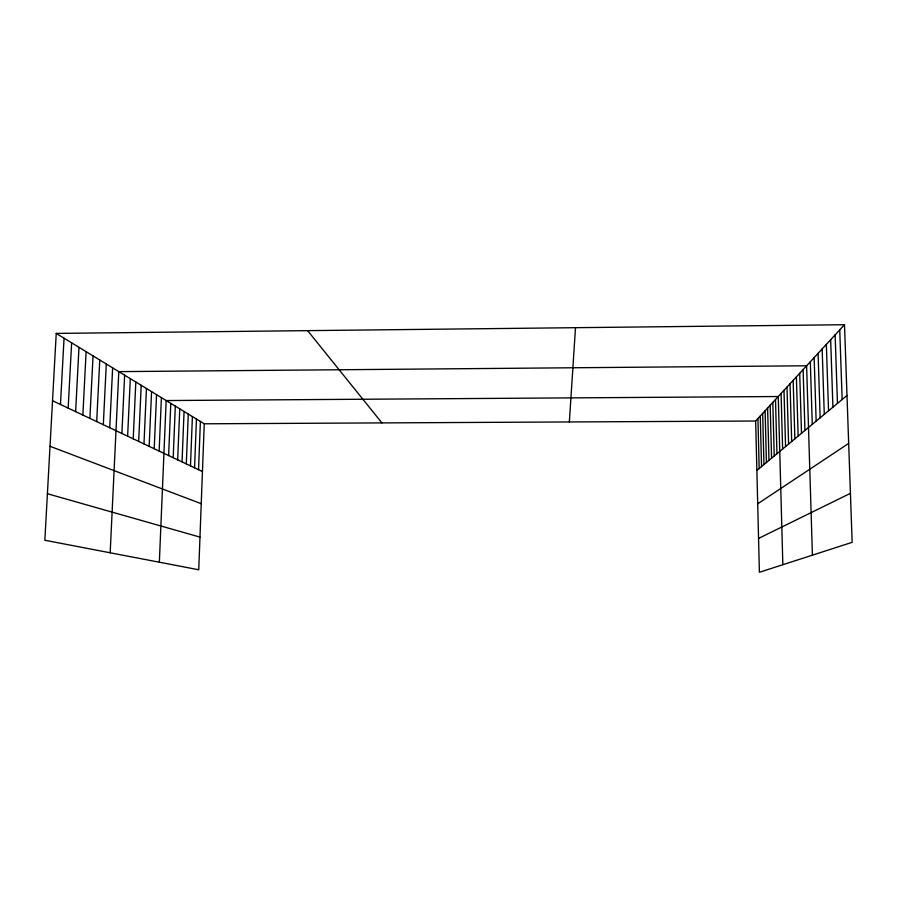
<?xml version="1.0" encoding="UTF-8"?>
<svg xmlns="http://www.w3.org/2000/svg" width="897" height="897" viewBox="0 0 897 897"><rect width="100%" height="100%" fill="white"/><g stroke="black" fill="none" stroke-linecap="round" stroke-linejoin="round"><path stroke-width="1.35" d="M56.231 333.415L204.247 423.799L198.742 569.774L44.85 540.252L56.231 333.415L844.503 324.725L852.15 542.337L759.389 572.275L755.655 421.018L844.503 324.725M186.307 463.906L188.28 414.044M190.478 465.868L192.406 416.567M194.559 467.797L196.443 419.034M198.551 469.68L200.39 421.444M173.199 457.717L175.319 406.139M177.673 459.825L179.748 408.83M182.046 461.888L184.064 411.465M159.128 451.068L161.415 397.64M159.352 562.217L166.158 400.544L778.26 396.519L782.846 564.706M168.625 455.553L170.8 403.37M143.98 443.914L146.446 388.502M149.16 446.358L151.559 391.619M154.206 448.747L156.549 394.669M127.632 436.2L130.3 378.646M133.227 438.835L135.817 382.01M138.676 441.414L141.199 385.295M110.174 552.787L118.808 371.627L806.616 365.785L812.413 555.165M121.891 433.486L124.627 375.181M103.312 424.707L106.294 363.98M109.737 427.746L112.641 367.86M89.879 418.361L93.053 355.896M96.697 421.579L99.769 360M75.628 411.633L78.992 347.318M82.86 415.053L86.123 351.669M60.469 404.48L64.057 338.191M68.161 408.113L71.637 342.822M569.36 421.96L575.493 327.685M756.866 470.454L846.992 395.476M757.696 503.8L848.674 443.41M758.548 538.424L850.434 493.339M204.247 423.799L755.655 421.018M47.406 493.72L199.975 537.112M50.019 446.291L201.231 503.71M52.531 400.724L202.442 471.519M307.626 330.645L381.931 422.902M839.738 329.883L842.148 399.513M835.129 334.884L837.462 403.415M830.667 339.728L832.921 407.182M826.339 344.403L828.536 410.837M822.157 348.944L824.276 414.38M818.086 353.351L820.15 417.811M814.151 357.623L816.147 421.142M810.327 361.771L812.267 424.371M803.107 369.586L804.945 430.459M799.709 373.275L801.492 433.329M796.39 376.863L798.139 436.121M793.161 380.362L794.865 438.846M790.033 383.759L791.681 441.492M786.972 387.078L788.586 444.071M783.989 390.307L785.57 446.583M781.085 393.458L782.621 449.027M775.501 399.513L776.959 453.747M772.799 402.428L774.234 456.012M770.175 405.276L771.566 458.221M767.608 408.057L768.976 460.385M765.107 410.77L766.442 462.493M762.663 413.427L763.964 464.556M760.264 416.017L761.542 466.563M757.931 418.54L759.176 468.537"/></g></svg>
